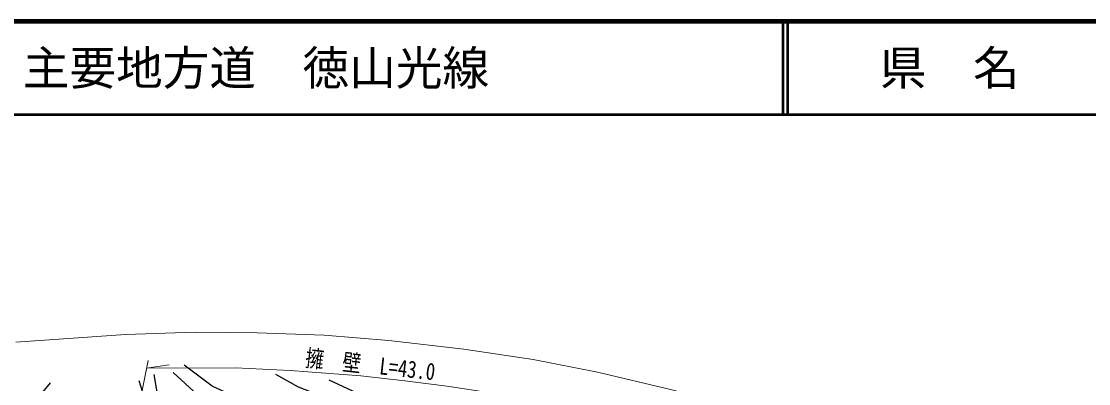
# Model space of a CAD drawing. Units: millimetres at full size, sheet at 1:1000; details may follow other scales. Extents: x 40000 to 680000, y 20000 to 380000.
# Drawn here: x 216079 to 330525, y 341136 to 380000 of the extents above; entities that cross this region are included whole.
import ezdxf
from ezdxf.enums import TextEntityAlignment as Align

# ---------------------------------------------------------------- set-up
doc = ezdxf.new("R2010")
doc.units = ezdxf.units.MM
doc.header["$LTSCALE"] = 1000
for name, color, linetype, lineweight in [('M-BGD', 7, 'Continuous', 25), ('M-STR-HTXT', 7, 'Continuous', 13), ('M-TTL', 2, 'Continuous', 140), ('M-TTL-LINE', 7, 'Continuous', 50)]:
    doc.layers.add(name, color=color, linetype=linetype, lineweight=lineweight)
doc.layers.add('M-TTL-TXT', color=7, linetype='Continuous')
doc.styles.add('ＭＳ ゴシック', font='')
doc.styles.get('ＭＳ ゴシック').set_extended_font_data('MS Gothic')

msp = doc.modelspace()

# ---------------------------------------------------------------- linework, layer by layer
at = {"layer": 'M-BGD'}
for points in [[(232352, 342335), (234978, 339925), (236868, 338735), (238935, 337676), (241934, 336440), (245444, 335396), (250648, 334337), (255545, 333587), (260903, 332986), (271985, 331871), (278360, 331102), (284363, 329981), (289803, 328818), (293395, 327875)], [(289767, 331632), (284358, 332523), (280183, 333078), (276600, 333442), (267028, 334073), (259962, 334513), (254738, 335031), (252203, 335465), (248001, 336669), (241242, 338687), (236547, 340865), (233536, 343133)], [(149975, 305747), (151700, 305615), (153030, 305580), (154282, 305631), (155593, 305911), (157075, 306371), (159518, 307418), (163694, 309772), (166811, 311296), (172197, 313451), (176758, 314690), (184142, 317360), (187531, 318749), (190092, 320029), (195102, 322597), (198680, 324749), (200836, 326157), (207115, 330183), (210036, 332305), (214319, 335825), (217238, 338827), (219215, 341231)], [(228681, 341460), (229561, 338611)], [(297693, 325457), (295459, 325444), (292907, 325592), (288991, 326223), (274307, 329289), (260977, 331878), (255295, 332731), (250081, 333369), (243080, 334534), (236622, 335915), (233741, 336417), (232412, 336768), (231880, 337120), (231485, 337573), (231090, 338221), (230826, 339179), (230335, 342110)], [(272219, 337667), (266069, 337047), (263761, 336974), (260907, 336974), (257157, 337245), (253912, 337839), (250929, 338751), (245816, 340765), (243377, 342112)], [(249044, 341554), (252041, 340138), (254225, 339602), (257416, 339200), (259831, 339136), (262029, 339338), (264467, 339973)]]:
    msp.add_lwpolyline(points, dxfattribs=at)
at = {"layer": 'M-STR-HTXT'}
for p, q in [((227831, 334258), (229674, 343612)), ((229515, 342806), (231946, 343154))]:
    msp.add_line(p, q, dxfattribs=at)
for points in [[(215498, 345590), (227231, 346423), (234723, 346655), (241368, 346574), (248567, 346324), (255490, 345769), (263521, 344842), (270977, 343720), (277866, 342379), (285691, 340510), (292023, 338838), (298326, 336908), (303497, 335177), (305253, 334529), (309567, 332472), (314173, 329722), (316782, 327887), (320353, 324978), (323423, 321883), (325896, 319012), (328531, 315481), (333207, 308478), (342349, 295026)], [(229515, 342806), (239054, 342828), (244909, 342549), (252489, 341958), (257209, 341437), (261974, 340831), (267062, 340035), (272189, 339070)]]:
    msp.add_lwpolyline(points, dxfattribs=at)
at = {"layer": 'M-TTL'}
msp.add_line((680000, 380000), (40000, 380000), dxfattribs=at)
at = {"layer": 'M-TTL-LINE'}
for p, q in [((297750, 380000), (297750, 370000)), ((298250, 380000), (298250, 370000)), ((40000, 370000), (680000, 370000))]:
    msp.add_line(p, q, dxfattribs=at)

# ---------------------------------------------------------------- texts
at = {"layer": 'M-STR-HTXT', "style": 'ＭＳ ゴシック', "width": 0.8}
msp.add_text('擁  壁\u3000L=43.0', height=1833, rotation=353.706, dxfattribs=at).set_placement((253341, 341708), align=Align.BOTTOM_CENTER)
at = {"layer": 'M-TTL-TXT', "style": 'ＭＳ ゴシック'}
msp.add_text('主要地方道\u3000徳山光線', height=3666, dxfattribs=at).set_placement((216234, 375000), align=Align.MIDDLE_LEFT)
msp.add_text('県\u3000名', height=3666, dxfattribs=at).set_placement((315625, 375000), align=Align.MIDDLE_CENTER)

doc.saveas('drawing.dxf')
